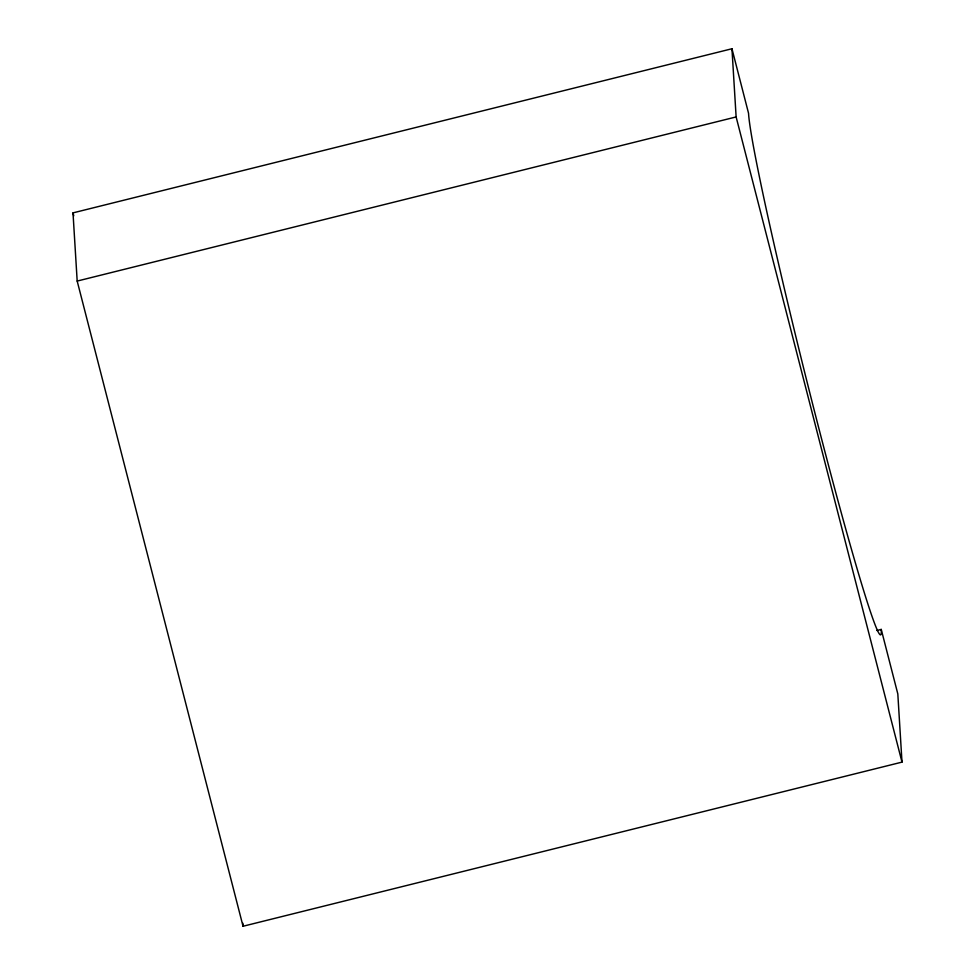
<?xml version="1.0" encoding="UTF-8"?>
<svg xmlns="http://www.w3.org/2000/svg" width="975" height="975" viewBox="0 0 975 975"><rect width="100%" height="100%" fill="white"/><g stroke="black" fill="none" stroke-linecap="round" stroke-linejoin="round"><path stroke-width="1.46" d="M73.003 212.879L731.957 48.75L748.544 113.271A271.818 10.152 76 0 0 818.22 425.892A271.818 10.152 76 0 0 881.242 629.411L897.817 693.932L901.997 762.121L243.043 926.25L77.183 281.068L73.003 212.879L73.759 215.828M77.183 281.068L736.125 116.939L731.957 48.75M876.818 630.508L881.242 629.411M736.125 116.939L901.997 762.121M242.86 923.215L243.043 926.25"/></g></svg>
